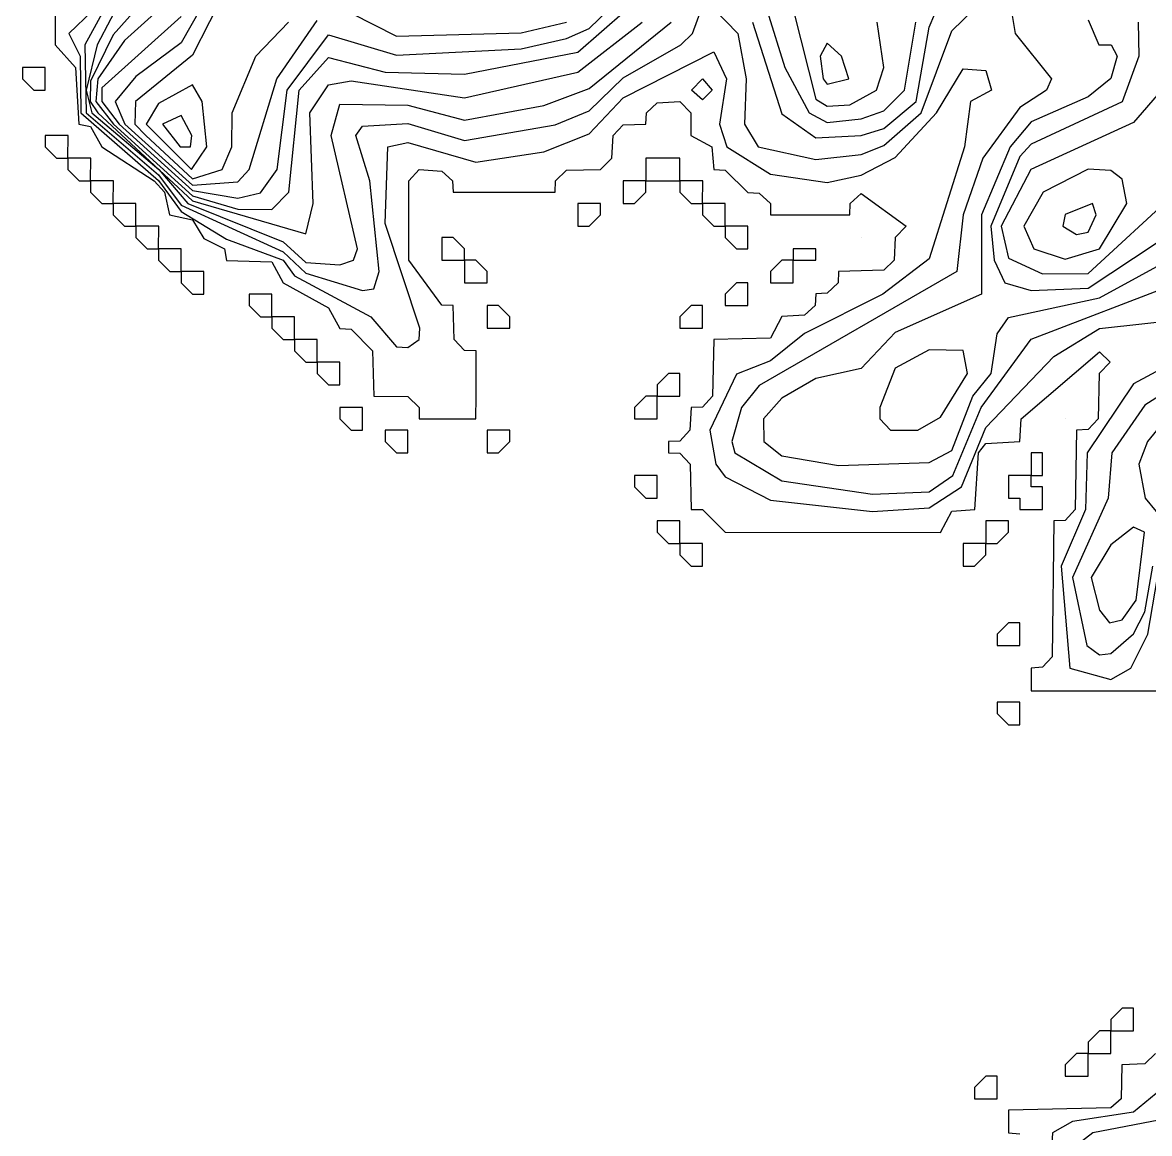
# Model space of a CAD drawing. Header units: metres. Extents: x 310028 to 360472, y 4137098 to 4159193.
# Drawn here: x 312788 to 314279, y 4151077 to 4152547 of the extents above; entities that cross this region are included whole.
import ezdxf

# ---------------------------------------------------------------- set-up
doc = ezdxf.new("R2010")
doc.units = ezdxf.units.M
for name, color, linetype in [('COAST', 5, 'Continuous'), ('CONTOUR', 254, 'Continuous'), ('CONTOUR_INDEX', 33, 'Continuous')]:
    doc.layers.add(name, color=color, linetype=linetype)

msp = doc.modelspace()

# ---------------------------------------------------------------- linework, layer by layer
at = {"layer": 'COAST'}
for points in [[(312831.3, 4152637.5), (312830.7, 4152517.5), (312857.8, 4152487.5), (312861.8, 4152412.5), (312877.5, 4152409.3), (312892.5, 4152382.3), (312961.6, 4152337.5), (312975.2, 4152322.5), (312982, 4152292.5), (313012.5, 4152285.9), (313027.5, 4152261), (313054.9, 4152247.5), (313057.5, 4152231.9), (313117.5, 4152230.1), (313132.5, 4152202.3), (313192.5, 4152169.3), (313207.5, 4152142.1), (313222.5, 4152141.1), (313250.7, 4152112.5), (313252.5, 4152052.5), (313297.5, 4152052.1), (313312.2, 4152037.5), (313312.5, 4152022.5), (313387.5, 4152022.5), (313387.7, 4152052.5), (313387.6, 4152112.5), (313372.5, 4152113), (313358.5, 4152127.5), (313357.6, 4152172.5), (313342.5, 4152172.9), (313298.9, 4152232.5), (313298.8, 4152337.5), (313312.5, 4152352.2), (313342.5, 4152350.4), (313356.3, 4152337.5), (313357.5, 4152322.2), (313492.5, 4152322.4), (313492.9, 4152337.5), (313507.5, 4152351.4), (313552.5, 4152352.5), (313567.5, 4152367.5), (313569, 4152397.5), (313582.5, 4152411.7), (313612.5, 4152412.4), (313613.3, 4152427.5), (313627.5, 4152440.6), (313657.5, 4152442.4), (313671.7, 4152427.5), (313672, 4152397.5), (313699.9, 4152382.5), (313702.4, 4152352.5), (313717.5, 4152351.5), (313747.5, 4152321.9), (313762.5, 4152321.2), (313777.3, 4152307.5), (313777.5, 4152292.5), (313882.5, 4152292.4), (313882.9, 4152307.5), (313897.5, 4152320.8), (313956.7, 4152277.5), (313942.5, 4152262.5), (313941, 4152232.5), (313927.5, 4152219), (313867.5, 4152217.6), (313866.9, 4152202.5), (313852.5, 4152188.5), (313837.5, 4152187.7), (313836.3, 4152172.5), (313822.5, 4152159.5), (313792.5, 4152157.8), (313777.5, 4152129.1), (313702.5, 4152127.5), (313700.7, 4152052.5), (313687.5, 4152037.9), (313672.5, 4152037.5), (313670.7, 4152007.5), (313657.5, 4151993), (313642.4, 4151992.5), (313642.4, 4151977.5), (313657.5, 4151976.9), (313671.1, 4151962.5), (313672.5, 4151902.5), (313687.5, 4151902.3), (313717.5, 4151872.4), (314002.5, 4151872.1), (314017.5, 4151900), (314047.7, 4151902.5), (314052.4, 4151977.5), (314062.5, 4151989.8), (314107.5, 4151992.5), (314109.1, 4152022.5), (314212.5, 4152111.1), (314226.8, 4152097.5), (314212.1, 4152082.5), (314210.9, 4152022.5), (314197.5, 4152008.4), (314182.3, 4152007.5), (314180.4, 4151902.5), (314167.5, 4151887.9), (314152.5, 4151887.5), (314150.1, 4151707.5), (314137.5, 4151693.9), (314122.2, 4151692.5), (314122.4, 4151662.5), (314287.5, 4151662.3)], [(312787.5, 4152472.5), (312802.5, 4152457.5), (312817.5, 4152457.5), (312817.6, 4152487.5), (312787.5, 4152487.5), (312787.5, 4152472.5)], [(313687.5, 4152444.7), (313672.9, 4152457.5), (313687.5, 4152472.2), (313700.1, 4152457.5), (313687.5, 4152444.7)], [(312817.5, 4152382.5), (312832.5, 4152367.5), (312847.5, 4152367.5), (312847.7, 4152397.5), (312817.5, 4152397.5), (312817.5, 4152382.5)], [(312847.5, 4152352.5), (312862.5, 4152337.5), (312877.5, 4152337.5), (312877.8, 4152367.5), (312847.5, 4152367.5), (312847.5, 4152352.5)], [(313612.5, 4152352.5), (313612.5, 4152337.5), (313657.5, 4152337.5), (313657.5, 4152367.5), (313612.5, 4152367.5), (313612.5, 4152352.5)], [(312877.5, 4152322.5), (312892.5, 4152307.5), (312907.5, 4152307.5), (312907.7, 4152337.5), (312877.5, 4152337.5), (312877.5, 4152322.5)], [(313582.5, 4152322.5), (313582.5, 4152307.5), (313597.5, 4152307.5), (313612.5, 4152322.5), (313612.5, 4152337.5), (313582.5, 4152337.5), (313582.5, 4152322.5)], [(313657.5, 4152322.5), (313672.5, 4152307.5), (313687.5, 4152307.5), (313687.6, 4152337.5), (313657.5, 4152337.5), (313657.5, 4152322.5)], [(312907.5, 4152292.5), (312922.5, 4152277.5), (312937.5, 4152277.5), (312937.6, 4152307.5), (312907.5, 4152307.5), (312907.5, 4152292.5)], [(313522.5, 4152292.5), (313522.5, 4152277.5), (313537.5, 4152277.5), (313552.5, 4152292.5), (313552.5, 4152307.5), (313522.5, 4152307.5), (313522.5, 4152292.5)], [(313687.5, 4152292.5), (313702.5, 4152277.5), (313717.5, 4152277.5), (313717.5, 4152307.5), (313687.5, 4152307.5), (313687.5, 4152292.5)], [(312937.5, 4152262.5), (312952.5, 4152247.5), (312967.5, 4152247.5), (312967.7, 4152277.5), (312937.5, 4152277.5), (312937.5, 4152262.5)], [(313717.5, 4152262.5), (313732.5, 4152247.5), (313747.5, 4152247.5), (313747.5, 4152277.5), (313717.5, 4152277.5), (313717.5, 4152262.5)], [(313342.5, 4152232.5), (313372.5, 4152232.5), (313372.5, 4152247.5), (313357.5, 4152262.5), (313342.5, 4152262.5), (313342.5, 4152232.5)], [(313897.5, 4152262.5), (313897.5, 4152262.5)], [(312967.5, 4152232.5), (312982.5, 4152217.5), (312997.5, 4152217.5), (312997.6, 4152247.5), (312967.5, 4152247.5), (312967.5, 4152232.5)], [(313807.5, 4152232.5), (313837.5, 4152232.5), (313837.5, 4152247.5), (313807.5, 4152247.5), (313807.5, 4152232.5)], [(313372.5, 4152202.5), (313402.5, 4152202.5), (313402.5, 4152217.5), (313387.5, 4152232.5), (313372.5, 4152232.5), (313372.5, 4152202.5)], [(313777.5, 4152202.5), (313807.5, 4152202.5), (313807.5, 4152232.5), (313792.5, 4152232.5), (313777.5, 4152217.5), (313777.5, 4152202.5)], [(312997.5, 4152202.5), (313012.5, 4152187.5), (313027.5, 4152187.5), (313027.5, 4152217.5), (312997.5, 4152217.5), (312997.5, 4152202.5)], [(313717.5, 4152172.5), (313747.5, 4152172.5), (313747.5, 4152202.5), (313732.5, 4152202.5), (313717.5, 4152187.5), (313717.5, 4152172.5)], [(313087.5, 4152172.5), (313102.5, 4152157.5), (313117.5, 4152157.5), (313117.6, 4152187.5), (313087.5, 4152187.5), (313087.5, 4152172.5)], [(313402.5, 4152142.5), (313432.5, 4152142.5), (313432.5, 4152157.5), (313417.5, 4152172.5), (313402.5, 4152172.5), (313402.5, 4152142.5)], [(313657.5, 4152142.5), (313687.5, 4152142.5), (313687.5, 4152172.5), (313672.5, 4152172.5), (313657.5, 4152157.5), (313657.5, 4152142.5)], [(313117.5, 4152142.5), (313132.5, 4152127.5), (313147.5, 4152127.5), (313147.6, 4152157.5), (313117.5, 4152157.5), (313117.5, 4152142.5)], [(313147.5, 4152112.5), (313162.5, 4152097.5), (313177.5, 4152097.5), (313177.5, 4152127.5), (313147.5, 4152127.5), (313147.5, 4152112.5)], [(313177.5, 4152082.5), (313192.5, 4152067.5), (313207.5, 4152067.5), (313207.5, 4152097.5), (313177.5, 4152097.5), (313177.5, 4152082.5)], [(313627.5, 4152052.5), (313657.5, 4152052.5), (313657.5, 4152082.5), (313642.5, 4152082.5), (313627.5, 4152067.5), (313627.5, 4152052.5)], [(313597.5, 4152022.5), (313627.5, 4152022.5), (313627.5, 4152052.5), (313612.5, 4152052.5), (313597.5, 4152037.5), (313597.5, 4152022.5)], [(313207.5, 4152022.5), (313222.5, 4152007.5), (313237.5, 4152007.5), (313237.5, 4152037.5), (313207.5, 4152037.5), (313207.5, 4152022.5)], [(314167.5, 4152022.5), (314167.5, 4152022.5)], [(313267.5, 4151992.5), (313282.5, 4151977.5), (313297.5, 4151977.5), (313297.5, 4152007.5), (313267.5, 4152007.5), (313267.5, 4151992.5)], [(313402.5, 4151992.5), (313402.5, 4151977.5), (313417.5, 4151977.5), (313432.5, 4151992.5), (313432.5, 4152007.5), (313402.5, 4152007.5), (313402.5, 4151992.5)], [(314122.5, 4151962.5), (314122.5, 4151947.5), (314137.5, 4151947.5), (314137.5, 4151977.5), (314122.5, 4151977.5), (314122.5, 4151962.5)], [(313597.5, 4151932.5), (313612.5, 4151917.5), (313627.5, 4151917.5), (313627.5, 4151947.5), (313597.5, 4151947.5), (313597.5, 4151932.5)], [(314107.5, 4151902.5), (314137.5, 4151902.4), (314137.5, 4151932.5), (314122.5, 4151932.5), (314122.5, 4151947.5), (314092.5, 4151947.5), (314092.5, 4151917.5), (314107.5, 4151917.5), (314107.5, 4151902.5)], [(313627.5, 4151872.5), (313642.5, 4151857.5), (313657.5, 4151857.5), (313657.5, 4151887.5), (313627.5, 4151887.5), (313627.5, 4151872.5)], [(314062.5, 4151872.5), (314062.5, 4151857.5), (314077.5, 4151857.5), (314092.5, 4151872.5), (314092.5, 4151887.5), (314062.5, 4151887.5), (314062.5, 4151872.5)], [(313657.5, 4151842.5), (313672.5, 4151827.5), (313687.5, 4151827.5), (313687.5, 4151857.5), (313657.5, 4151857.5), (313657.5, 4151842.5)], [(314032.5, 4151842.5), (314032.5, 4151827.5), (314047.5, 4151827.5), (314062.5, 4151842.5), (314062.5, 4151857.5), (314032.5, 4151857.5), (314032.5, 4151842.5)], [(314077.5, 4151722.5), (314107.5, 4151722.5), (314107.5, 4151752.5), (314092.5, 4151752.5), (314077.5, 4151737.5), (314077.5, 4151722.5)], [(314077.5, 4151632.5), (314092.5, 4151617.5), (314107.5, 4151617.5), (314107.5, 4151647.5), (314077.5, 4151647.5), (314077.5, 4151632.5)], [(314227.5, 4151212.5), (314257.5, 4151212.5), (314257.5, 4151242.5), (314242.5, 4151242.5), (314227.5, 4151227.5), (314227.5, 4151212.5)], [(314197.5, 4151182.5), (314227.5, 4151182.5), (314227.5, 4151212.5), (314212.5, 4151212.5), (314197.5, 4151197.5), (314197.5, 4151182.5)], [(314286.8, 4151182.5), (314272.5, 4151168.7), (314242.4, 4151167.5), (314241.6, 4151122.5), (314227.5, 4151110.4), (314092.4, 4151107.5), (314092.2, 4151077.5), (314107.5, 4151076.3)], [(314167.5, 4151152.5), (314197.5, 4151152.5), (314197.5, 4151182.5), (314182.5, 4151182.5), (314167.5, 4151167.5), (314167.5, 4151152.5)], [(314047.5, 4151122.5), (314077.5, 4151122.5), (314077.5, 4151152.5), (314062.5, 4151152.5), (314047.5, 4151137.5), (314047.5, 4151122.5)]]:
    msp.add_lwpolyline(points, dxfattribs=at)
at = {"layer": 'CONTOUR'}
for points, elevation in [([(312988.9, 4152622.5), (312907.5, 4152530.6), (312877.5, 4152469.2), (312877.1, 4152442.5), (312887.2, 4152427.5), (313012.5, 4152310.7), (313162.5, 4152267.2), (313172.2, 4152307.5), (313167.7, 4152427.5), (313192.5, 4152464.5), (313222.5, 4152469.8), (313372.5, 4152447.3), (313522.5, 4152481.3), (313607.3, 4152547.5)], 40), ([(313046.7, 4152607.5), (312997.5, 4152520.1), (312937.5, 4152475.3), (312910.1, 4152442.5), (312922.7, 4152412.5), (313012.5, 4152331.8), (313072.5, 4152336.1), (313087.3, 4152352.5), (313124.1, 4152472.5), (313177.5, 4152549.4)], 70), ([(312922.5, 4152586.7), (312886.4, 4152517.5), (312871.5, 4152457.5), (312879.2, 4152427.5), (312967.9, 4152352.5), (313006.1, 4152307.5), (313132.5, 4152256.8), (313162.5, 4152229.4), (313207.5, 4152226.1), (313225.6, 4152232.5), (313230.8, 4152247.5), (313196.1, 4152397.5), (313207.5, 4152438.7), (313297.5, 4152437.6), (313372.5, 4152417.9), (313477.5, 4152437.2), (313537.5, 4152459.4), (313645.9, 4152547.5)], 30), ([(313057.6, 4152592.5), (313012.5, 4152503.5), (312936.8, 4152442.5), (312935.9, 4152412.5), (312950.8, 4152397.5), (313012.5, 4152340), (313051.9, 4152352.5), (313064.4, 4152382.5), (313064.8, 4152427.5), (313096.1, 4152502.5), (313139.6, 4152547.5)], 80), ([(314092.5, 4152585.9), (314101.2, 4152532.5), (314149.1, 4152472.5), (314142.4, 4152457.5), (314107.5, 4152434.3), (314058.5, 4152367.5), (314032.2, 4152292.5), (314023.7, 4152217.5), (313762.5, 4152066.5), (313739.1, 4152037.5), (313726.2, 4151992.5), (313730, 4151977.5), (313792.5, 4151940.2), (313912.5, 4151922.6), (313987.5, 4151925.6), (314018.8, 4151947.5), (314056.1, 4152037.5), (314122.5, 4152127.9), (314317.5, 4152203)], 20), ([(312902.6, 4152577.5), (312870, 4152517.5), (312871.9, 4152427.5), (312967.5, 4152345.4), (312997.5, 4152305.2), (313132.5, 4152243.4), (313162.5, 4152215), (313237.5, 4152192.2), (313252.5, 4152194.6), (313259.4, 4152217.5), (313247.2, 4152337.5), (313228.5, 4152397.5), (313237.5, 4152409.9), (313297.5, 4152413.4), (313372.5, 4152390.9), (313492.5, 4152411.4), (313537.5, 4152430.2), (313582.5, 4152473.9), (313658.5, 4152517.5), (313674.2, 4152532.5), (313687.5, 4152568.6)], 20), ([(312997.5, 4152554.8), (312892.5, 4152460.4), (312892.3, 4152442.5), (312915.2, 4152412.5), (313012.5, 4152324.4), (313072.5, 4152314.4), (313102.5, 4152321.4), (313124.5, 4152352.5), (313137.5, 4152457.5), (313192.5, 4152530.6), (313282.5, 4152503.5), (313447.5, 4152511.9), (313507.5, 4152525.9), (313537.5, 4152539), (313576.8, 4152577.5)], 60), ([(313702.5, 4152564.9), (313734.2, 4152532.5), (313745, 4152472.5), (313743.1, 4152412.5), (313760.9, 4152382.5), (313837.5, 4152365.6), (313897.5, 4152372.4), (313927.5, 4152384.1), (313976.8, 4152427.5), (314017.5, 4152535.7), (314062.5, 4152580.2)], 20), ([(313753.5, 4152547.5), (313792.5, 4152425.9), (313837.5, 4152394.5), (313897.5, 4152397.4), (313927.5, 4152406.8), (313970, 4152442.5), (313987.5, 4152540.9), (314002.5, 4152575.9)], 30), ([(312880, 4152562.5), (312848.6, 4152532.5), (312863.6, 4152502.5), (312864.7, 4152427.5), (312967.5, 4152337.8), (312997.5, 4152297), (313057.5, 4152260), (313132.3, 4152232.5), (313147.5, 4152211.6), (313248.4, 4152157.5), (313282.5, 4152117.8), (313297.5, 4152116.8), (313312.2, 4152127.5), (313313.1, 4152142.5), (313267.5, 4152280.8), (313270.9, 4152382.5), (313297.5, 4152388.2), (313387.5, 4152361.9), (313477.5, 4152375.6), (313537.5, 4152399.7), (313582.5, 4152447.4), (313702.5, 4152508.1), (313718.9, 4152472.5), (313709.7, 4152412.5), (313719.7, 4152382.5), (313777.5, 4152346.4), (313852.5, 4152335), (313897.5, 4152344.8), (313942.5, 4152368.1), (313997.1, 4152427.5), (314032.5, 4152485.6), (314062.5, 4152483.3), (314069.7, 4152457.5), (314041.8, 4152442.5), (314034, 4152382.5), (313987.5, 4152234.1), (313925.8, 4152187.5), (313822.5, 4152135.5), (313777.5, 4152099.2), (313732.5, 4152081.7), (313697.1, 4152007.5), (313705.1, 4151962.5), (313717.5, 4151945.8), (313777.5, 4151914.9), (313912.5, 4151899.8), (313987.5, 4151904.8), (314029.9, 4151932.5), (314062.5, 4152011), (314152.5, 4152104.8), (314212.5, 4152142), (314332.5, 4152155.4)], 10), ([(313222.5, 4152559.3), (313282.5, 4152528.9), (313447.5, 4152533.1), (313507.3, 4152547.5)], 70), ([(313773.1, 4152562.5), (313796.1, 4152487.5), (313828.6, 4152427.5), (313852.5, 4152414.8), (313897.5, 4152419.3), (313927.5, 4152430.1), (313954.5, 4152457.5), (313969.7, 4152547.5)], 40), ([(314197.5, 4152550.6), (314211.7, 4152517.5), (314228.3, 4152517.5), (314235.9, 4152502.5), (314227.5, 4152472.7), (314197.5, 4152448.6), (314122.5, 4152415.6), (314094.6, 4152382.5), (314056.5, 4152292.5), (314056.5, 4152187.5), (313942.5, 4152136.5), (313897.5, 4152088.9), (313837.5, 4152075.6), (313792.5, 4152049.6), (313768.2, 4152022.5), (313768.4, 4151992.5), (313792.5, 4151973.3), (313867.5, 4151960.8), (313987.5, 4151964.8), (314017.5, 4151980.4), (314044.9, 4152052.5), (314069.5, 4152082.5), (314077.5, 4152134.9), (314092.5, 4152156.4), (314212.5, 4152182.4), (314317.5, 4152239.8)], 30), ([(314263.8, 4152547.5), (314264.7, 4152502.5), (314242.5, 4152441.9), (314122.5, 4152385.7), (314107.5, 4152369.5), (314068.9, 4152277.5), (314073.5, 4152232.5), (314087.6, 4152202.5), (314122.5, 4152192.2), (314197.5, 4152195.3), (314317.5, 4152274.8)], 40), ([(313847.2, 4152472.5), (313852.5, 4152465.3), (313880.8, 4152472.5), (313871.1, 4152502.5), (313852.5, 4152519.4), (313843, 4152502.5), (313847.2, 4152472.5)], 60), ([(313011.2, 4152352.5), (313031.6, 4152382.5), (313025.3, 4152442.5), (313012.5, 4152464.5), (312967.5, 4152439.8), (312951.2, 4152412.5), (313011.2, 4152352.5)], 90), ([(314125.8, 4152247.5), (314167.5, 4152233.6), (314212.5, 4152247.3), (314248.7, 4152307.5), (314242.5, 4152339.8), (314227.5, 4152351.1), (314197.5, 4152352.8), (314138.1, 4152322.5), (314112.4, 4152277.5), (314125.8, 4152247.5)], 60), ([(314164, 4152277.5), (314182.5, 4152266.3), (314197.5, 4152269.6), (314208.1, 4152292.5), (314203.6, 4152307.5), (314167.5, 4152292.8), (314164, 4152277.5)], 70), ([(314409.5, 4152127.5), (314272.5, 4152040.5), (314229.2, 4151977.5), (314224.3, 4151917.5), (314177.2, 4151812.5), (314195.8, 4151722.5), (314212.5, 4151710.2), (314227.5, 4151711.8), (314257.5, 4151737.7), (314272.5, 4151767.1), (314283.4, 4151827.5)], 20), ([(313936.2, 4152007.5), (313972.5, 4152007.5), (314002.5, 4152024.5), (314037.9, 4152082.5), (314032.5, 4152112.8), (313987.5, 4152113.9), (313942.5, 4152089.3), (313922, 4152037.5), (313921.8, 4152022.5), (313936.2, 4152007.5)], 40), ([(314317.5, 4152100.9), (314257.5, 4152068.6), (314196.4, 4151977.5), (314194.2, 4151902.5), (314162, 4151827.5), (314173.3, 4151692.5), (314227.5, 4151677.5), (314254.1, 4151692.5), (314276.7, 4151737.5), (314289.3, 4151812.5)], 10), ([(314317.5, 4152043.1), (314276.4, 4151992.5), (314264.8, 4151962.5), (314273.3, 4151917.5), (314287.5, 4151899.9)], 30), ([(314225.9, 4151752.5), (314242.5, 4151756.5), (314261.4, 4151782.5), (314272.1, 4151872.5), (314257.5, 4151879.2), (314227.5, 4151855.8), (314201.9, 4151812.5), (314212.5, 4151769), (314225.9, 4151752.5)], 30), ([(314287.5, 4151129.7), (314257.5, 4151104.6), (314176.9, 4151092.5), (314150.6, 4151077.5), (314148.7, 4151047.5)], 10), ([(314302.5, 4151096.3), (314203.9, 4151077.5), (314184.7, 4151062.5)], 20)]:
    msp.add_lwpolyline(points, dxfattribs=dict(at, elevation=elevation))
at = {"layer": 'CONTOUR_INDEX'}
for points, elevation in [([(312997.5, 4152591.2), (312922.5, 4152523), (312887, 4152472.5), (312884.6, 4152442.5), (312907.8, 4152412.5), (313012.5, 4152317.5), (313072.5, 4152300.1), (313117.5, 4152299.4), (313139.9, 4152322.5), (313153.6, 4152457.5), (313192.5, 4152500.5), (313267.5, 4152481.4), (313372.5, 4152478.6), (313522.5, 4152507.7), (313584.8, 4152562.5)], 50), ([(313807.7, 4152562.5), (313837.5, 4152445.4), (313852.5, 4152436.2), (313882.5, 4152437.9), (313917.8, 4152457.5), (313927.1, 4152487.5), (313918.5, 4152547.5)], 50), ([(314294.9, 4152457.5), (314257.5, 4152414.4), (314121.9, 4152352.5), (314082.7, 4152277.5), (314092.5, 4152235.1), (314137.5, 4152214.1), (314197.5, 4152214.7), (314314.5, 4152322.5)], 50), ([(312996.2, 4152382.5), (313009.9, 4152382.5), (313011.7, 4152397.5), (312997.5, 4152424), (312972.8, 4152412.5), (312996.2, 4152382.5)], 100)]:
    msp.add_lwpolyline(points, dxfattribs=dict(at, elevation=elevation))

doc.saveas('drawing.dxf')
